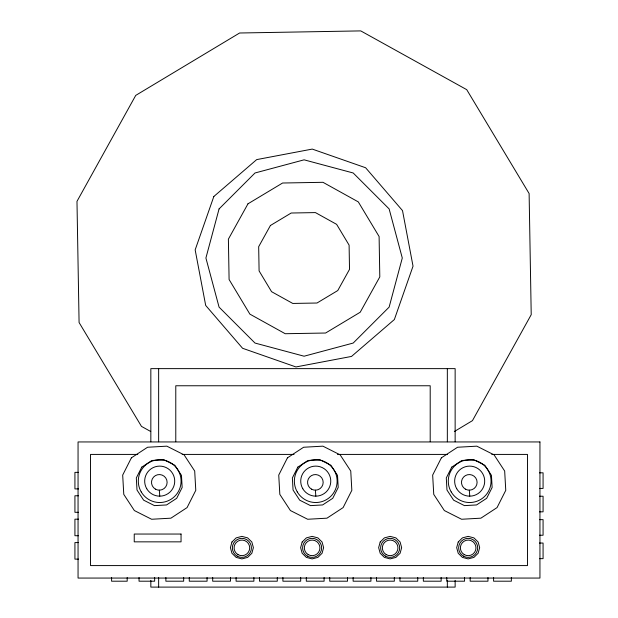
<?xml version="1.0" encoding="UTF-8"?>
<svg xmlns="http://www.w3.org/2000/svg" width="618" height="618" viewBox="0 0 618 618"><rect width="100%" height="100%" fill="white"/><g stroke="black" fill="none" stroke-linecap="round" stroke-linejoin="round"><path stroke-width="0.93" d="M454.323 431.534L472.461 420.642L531.217 314.678L529.116 193.527L466.721 89.656L360.757 30.9L239.606 33.001L135.736 95.396L76.98 201.36L79.081 322.511L141.468 426.381L150.722 431.511M137.791 454.415L90.529 454.415L90.529 565.586L527.471 565.586L527.471 454.415L491.781 454.415M182.163 454.415L294.052 454.415M337.451 454.415L447.417 454.415M78.594 472.361L74.925 472.361L74.925 488.908L78.594 488.908M539.406 472.816L543.075 472.816L543.075 488.429L539.406 488.429M78.594 495.767L74.925 495.767L74.925 512.314L78.594 512.314M539.406 496.231L543.075 496.231L543.075 511.835L539.406 511.835M78.594 519.174L74.925 519.174L74.925 535.721L78.594 535.721M539.406 519.638L543.075 519.638L543.075 535.242L539.406 535.242M78.594 542.581L74.925 542.581L74.925 559.128L78.594 559.128M539.406 543.044L543.075 543.044L543.075 558.649L539.406 558.649M469.294 490.167L469.765 496.154M315.365 490.167L315.837 496.154M159.313 490.167L159.784 496.154M511.364 577.521L511.364 581.198L493.581 581.198L493.581 577.521M487.957 577.521L487.957 581.198L470.167 581.198L470.167 577.521M464.551 577.521L464.551 581.198L446.76 581.198L446.76 577.521M455.142 441.77L455.142 368.629L150.838 368.629L150.838 441.77M455.142 580.364L455.142 587.1L150.838 587.1L150.838 580.364M447.339 368.629L447.339 441.77M447.339 580.364L447.339 587.1M441.144 577.521L441.144 581.198L423.353 581.198L423.353 577.521M430.198 441.7L430.198 385.763L175.782 385.763L175.782 441.7M417.737 577.521L417.737 581.198L399.946 581.198L399.946 577.521M394.33 577.521L394.33 581.198L376.54 581.198L376.54 577.521M370.924 577.521L370.924 581.198L353.133 581.198L353.133 577.521M347.509 577.521L347.509 581.198L329.726 581.198L329.726 577.521M324.102 577.521L324.102 581.198L306.312 581.198L306.312 577.521M300.696 577.521L300.696 581.198L282.905 581.198L282.905 577.521M277.289 577.521L277.289 581.198L259.498 581.198L259.498 577.521M253.882 577.521L253.882 581.198L236.091 581.198L236.091 577.521M230.475 577.521L230.475 581.198L212.685 581.198L212.685 577.521M207.069 577.521L207.069 581.198L189.278 581.198L189.278 577.521M183.662 577.521L183.662 581.198L165.871 581.198L165.871 577.521M158.641 368.629L158.641 441.77M158.641 577.475L158.641 587.1M154.647 577.521L154.647 581.198L139.042 581.198L139.042 577.521M127.192 577.521L127.192 581.198L111.588 581.198L111.588 577.521M219.066 208.923L205.91 258.015L219.066 307.115L255.002 343.052L304.095 356.207L353.195 343.052L389.131 307.115L402.287 258.015L389.131 208.923L353.195 172.986L304.095 159.83L255.002 172.986L219.066 208.923M231.943 542.009L230.406 547.641L231.943 553.272L236.146 557.39L241.893 558.904L247.64 557.39L251.85 553.272L253.388 547.641L251.85 542.009L247.64 537.884L241.893 536.378L236.146 537.884L231.943 542.009M302.163 542.009L300.626 547.641L302.163 553.272L306.373 557.39L312.121 558.904L317.868 557.39L322.071 553.272L323.616 547.641L322.071 542.009L317.868 537.884L312.121 536.378L306.373 537.884L302.163 542.009M380.194 542.009L378.649 547.641L380.194 553.272L384.396 557.39L390.143 558.904L395.891 557.39L400.101 553.272L401.638 547.641L400.101 542.009L395.891 537.884L390.143 536.378L384.396 537.884L380.194 542.009M458.216 542.009L456.679 547.641L458.216 553.272L462.426 557.39L468.174 558.904L473.921 557.39L478.123 553.272L479.661 547.641L478.123 542.009L473.921 537.884L468.174 536.378L462.426 537.884L458.216 542.009M213.828 196.501L195.164 249.873L205.686 305.431L242.58 348.282L295.952 366.953L351.511 356.431L394.361 319.537L413.033 266.165L402.511 210.607L365.617 167.748L312.244 149.085L256.686 159.606L213.828 196.501M131.395 457.838L122.688 475.087L123.778 494.385L134.361 510.553L151.619 519.259L170.908 518.178L187.076 507.587L195.782 490.337L194.701 471.04L184.11 454.871L166.86 446.165L147.563 447.247L131.395 457.838M141.785 467.115L136.323 477.93L137.003 490.028L143.639 500.171L154.461 505.624L166.559 504.945L176.694 498.309L182.155 487.494L181.468 475.396L174.832 465.254L164.017 459.8L151.92 460.48L141.785 467.115M287.447 457.838L278.741 475.087L279.83 494.385L290.414 510.553L307.664 519.259L326.961 518.178L343.129 507.587L351.835 490.337L350.754 471.04L340.163 454.871L322.913 446.165L303.616 447.247L287.447 457.838M297.837 467.115L292.376 477.93L293.056 490.028L299.691 500.171L310.506 505.624L322.611 504.945L332.747 498.309L338.2 487.494L337.521 475.396L330.885 465.254L320.07 459.8L307.973 460.48L297.837 467.115M441.376 457.838L432.662 475.087L433.751 494.385L444.342 510.553L461.592 519.259L480.889 518.178L497.057 507.587L505.763 490.337L504.674 471.04L494.091 454.871L476.833 446.165L457.544 447.247L441.376 457.838M451.758 467.115L446.296 477.93L446.976 490.028L453.62 500.171L464.435 505.624L476.532 504.945L486.667 498.309L492.129 487.494L491.449 475.396L484.813 465.254L473.991 459.8L461.893 460.48L451.758 467.115M247.98 203.809L228.39 239.135L229.093 279.514L249.888 314.137L285.215 333.72L325.593 333.025L360.217 312.229L379.8 276.903L379.104 236.524L358.309 201.901L322.982 182.31L282.596 183.013L247.98 203.809M270.421 225.493L258.672 246.69L259.096 270.916L271.572 291.688L292.762 303.438L316.995 303.021L337.768 290.545L349.518 269.348L349.1 245.122L336.625 224.349L315.427 212.592L291.202 213.017L270.421 225.493M539.947 441.947L78.053 441.947L78.053 578.062L539.947 578.062L539.947 441.947M181.051 534.045L134.237 534.045L134.237 541.847L181.051 541.847L181.051 534.045M464.272 554.624A7.802 7.802 0 0 0 475.976 547.865A7.802 7.802 0 0 0 464.272 541.113A7.802 7.802 0 0 0 464.272 554.624M386.242 554.624A7.802 7.802 0 0 0 397.946 547.865A7.802 7.802 0 0 0 386.242 541.113A7.802 7.802 0 0 0 386.242 554.624M308.22 554.624A7.802 7.802 0 0 0 319.923 547.865A7.802 7.802 0 0 0 308.22 541.113A7.802 7.802 0 0 0 308.22 554.624M237.992 554.624A7.802 7.802 0 0 0 249.695 547.865A7.802 7.802 0 0 0 237.992 541.113A7.802 7.802 0 0 0 237.992 554.624M155.412 489.124A7.802 7.802 0 0 0 167.115 482.364A7.802 7.802 0 0 0 155.412 475.605A7.802 7.802 0 0 0 155.412 489.124M141.236 491.943A21.391 21.391 0 0 0 178.285 491.712A21.391 21.391 0 0 0 159.56 459.746A21.391 21.391 0 0 0 141.236 491.943M146.729 488.722A15.025 15.025 0 0 0 172.754 488.568A15.025 15.025 0 0 0 159.599 466.111A15.025 15.025 0 0 0 146.729 488.722M297.289 491.943A21.391 21.391 0 0 0 334.338 491.712A21.391 21.391 0 0 0 315.613 459.746A21.391 21.391 0 0 0 297.289 491.943M302.781 488.722A15.025 15.025 0 0 0 328.799 488.568A15.025 15.025 0 0 0 315.651 466.111A15.025 15.025 0 0 0 302.781 488.722M311.464 489.124A7.802 7.802 0 0 0 323.168 482.364A7.802 7.802 0 0 0 311.464 475.605A7.802 7.802 0 0 0 311.464 489.124M465.393 489.124A7.802 7.802 0 0 0 477.096 482.364A7.802 7.802 0 0 0 465.393 475.605A7.802 7.802 0 0 0 465.393 489.124M456.702 488.722A15.025 15.025 0 0 0 482.728 488.568A15.025 15.025 0 0 0 469.58 466.111A15.025 15.025 0 0 0 456.702 488.722M451.21 491.943A21.391 21.391 0 0 0 488.259 491.712A21.391 21.391 0 0 0 469.541 459.746A21.391 21.391 0 0 0 451.21 491.943M463.407 556.123A9.533 9.533 0 0 0 477.699 547.865A9.533 9.533 0 0 0 463.407 539.614A9.533 9.533 0 0 0 463.407 556.123M385.377 556.123A9.533 9.533 0 0 0 399.676 547.865A9.533 9.533 0 0 0 385.377 539.614A9.533 9.533 0 0 0 385.377 556.123M307.355 556.123A9.533 9.533 0 0 0 321.646 547.865A9.533 9.533 0 0 0 307.355 539.614A9.533 9.533 0 0 0 307.355 556.123M237.134 556.123A9.533 9.533 0 0 0 251.426 547.865A9.533 9.533 0 0 0 237.134 539.614A9.533 9.533 0 0 0 237.134 556.123"/></g></svg>
